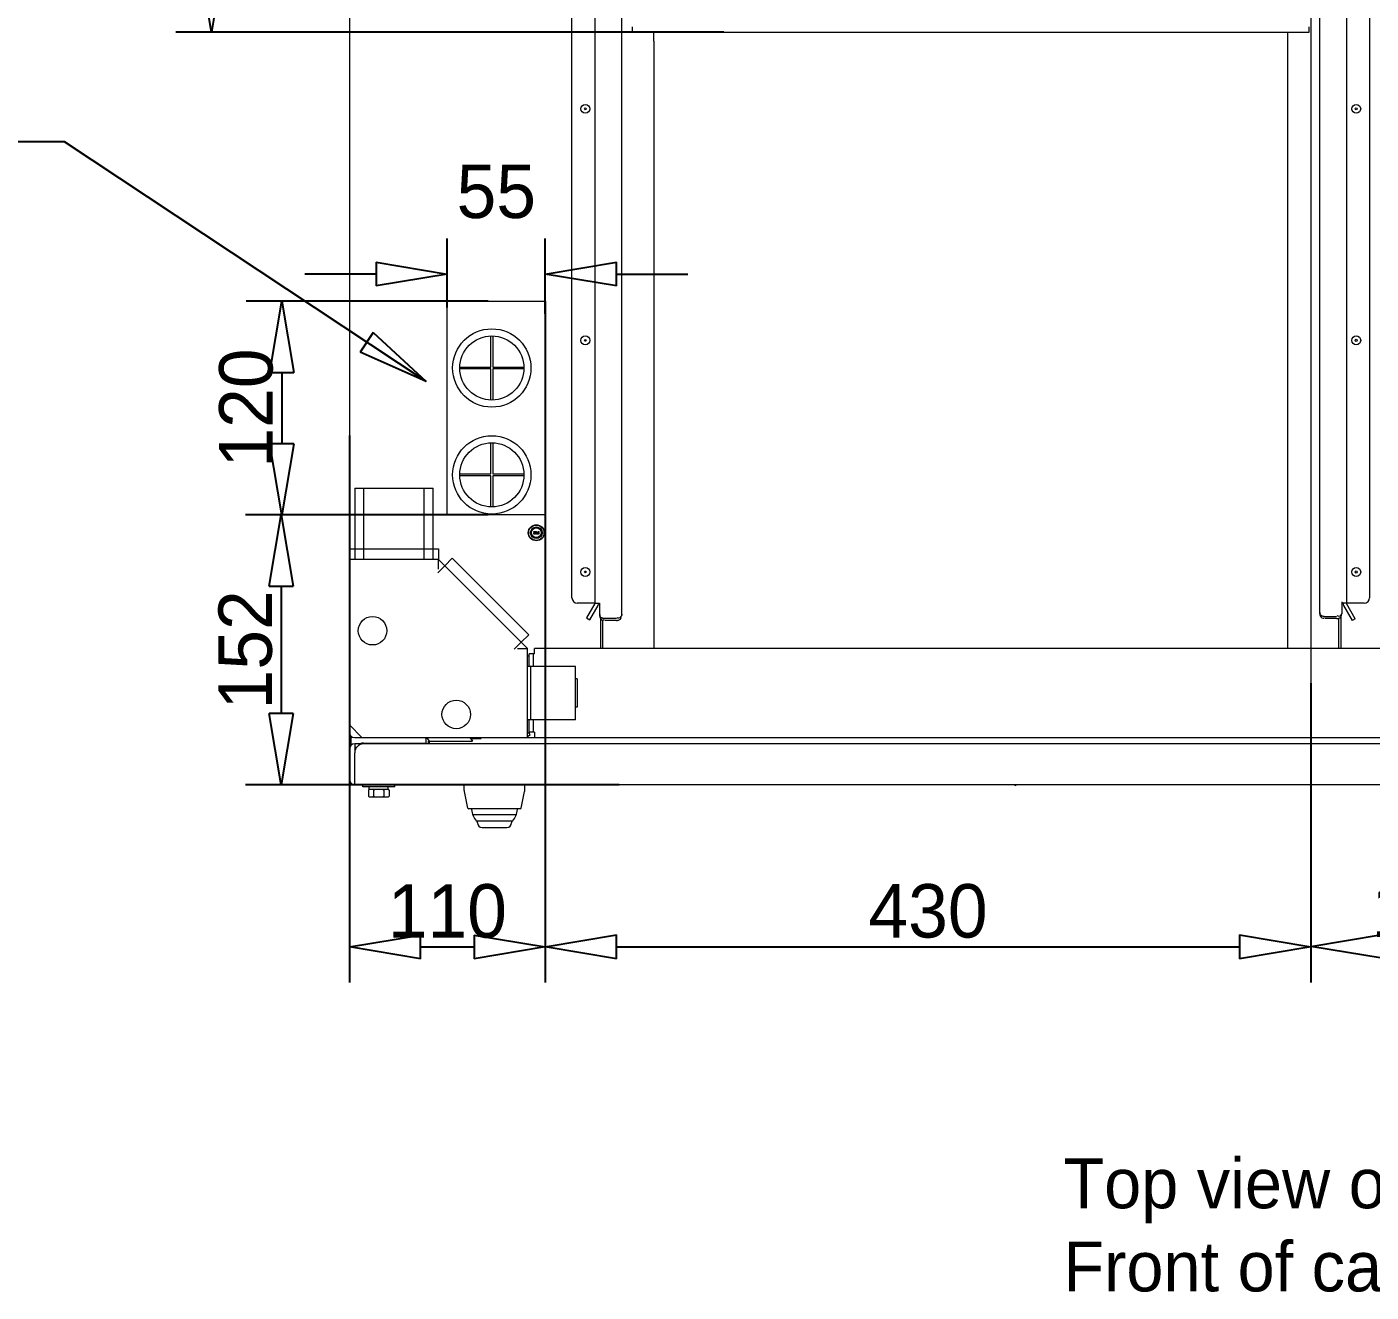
# Model space of a CAD drawing. Header units: inches. Extents: x -4705 to 38647, y 7098 to 31800.
# Drawn here: x 4649 to 5404, y 25495 to 26205 of the extents above; entities that cross this region are included whole.
import ezdxf

# ---------------------------------------------------------------- set-up
doc = ezdxf.new("R2010")
doc.units = ezdxf.units.IN
doc.header["$LTSCALE"] = 10
doc.header["$MEASUREMENT"] = 0
doc.linetypes.add('CENTER', pattern=[2, 1.25, -0.25, 0.25, -0.25])
doc.linetypes.add('CENTERX2', pattern=[20.32, 12.7, -2.54, 2.54, -2.54])
doc.layers.get('0').update_dxf_attribs({"lineweight": 0})
doc.layers.get('Defpoints').update_dxf_attribs({"lineweight": 0})
doc.layers.add('00_COMPONENTS', color=7, linetype='Continuous', lineweight=0)
doc.layers.add('20_ALL_FEATURES', color=7, linetype='Continuous')
doc.styles.add('DWGTransNewTextStyle', font='SourceHanSansCN-Normal.ttf')
doc.styles.get("Standard").update_dxf_attribs({"font": 'SourceHanSansCN-Normal.ttf'})
doc.dimstyles.new('副本 (2) Standard', dxfattribs={"dimtxt": 30, "dimasz": 40, "dimexe": 20, "dimexo": 2, "dimgap": 5, "dimtad": 1, "dimtoh": 1, "dimdec": 0, "dimdsep": 46, "dimtxsty": 'Standard', "dimblk": 'CLOSEDBLANK', "dimcen": 0.09, "dimclrd": 256, "dimadec": 0, "dimazin": 0, "dimtfac": 1, "dimtdec": 0, "dimtofl": 0, "dimtmove": 1, "dimatfit": 2, "dimldrblk": 'CLOSEDBLANK', "dimfxl": 1, "dimtolj": 1, "dimtzin": 0, "dimarcsym": 0})

# ---------------------------------------------------------------- blocks, each defined once
blk = doc.blocks.new('_ClosedBlank')
at = {"color": 0, "linetype": 'ByBlock', "lineweight": -2}
for p, q in [((-1, 0.167), (0, 0)), ((-1, 0.167), (-1, -0.167)), ((0, 0), (-1, -0.167))]:
    blk.add_line(p, q, dxfattribs=at)
blk = doc.blocks.new('*D28')
at = {"color": 0, "linetype": 'CENTER', "lineweight": -2, "ltscale": 50, "transparency": 16777216}
for p, q in [((5507.92, 26647.97), (4733.1, 26647.97)), ((5040.89, 26201.97), (4733.1, 26201.97))]:
    blk.add_line(p, q, dxfattribs=at)
at = {"linetype": 'CENTER', "lineweight": -2, "ltscale": 50, "transparency": 16777216}
blk.add_line((4753.1, 26607.97), (4753.1, 26241.97), dxfattribs=at)
at = {"layer": 'Defpoints', "color": 0, "linetype": 'CENTER', "transparency": 16777216}
for p in [(5509.92, 26647.97), (4753.1, 26201.97), (5042.89, 26201.97)]:
    blk.add_point(p, dxfattribs=at)
at = {"linetype": 'ByBlock', "lineweight": -2, "transparency": 16777216, "xscale": 40, "yscale": 40, "zscale": 40}
for p, rotation in [((4753.1, 26647.97), 90), ((4753.1, 26201.97), 270)]:
    blk.add_blockref('_ClosedBlank', p, dxfattribs=dict(at, rotation=rotation))
at = {"color": 0, "linetype": 'CENTER', "ltscale": 50, "transparency": 16777216, "insert": (4733.1, 26424.97), "char_height": 30, "attachment_point": 5, "rotation": 90}
blk.add_mtext('\\A1;446', dxfattribs=at)
blk = doc.blocks.new('*D29')
at = {"color": 0, "linetype": 'CENTER', "lineweight": -2, "ltscale": 50, "transparency": 16777216}
for p, q in [((4908.51, 26050.97), (4772.55, 26050.97)), ((4898.51, 25930.97), (4772.55, 25930.97))]:
    blk.add_line(p, q, dxfattribs=at)
at = {"linetype": 'CENTER', "lineweight": -2, "ltscale": 50, "transparency": 16777216}
blk.add_line((4792.55, 26010.97), (4792.55, 25970.97), dxfattribs=at)
at = {"layer": 'Defpoints', "color": 0, "linetype": 'CENTER', "transparency": 16777216}
for p in [(4910.51, 26050.97), (4792.55, 25930.97), (4900.51, 25930.97)]:
    blk.add_point(p, dxfattribs=at)
at = {"linetype": 'ByBlock', "lineweight": -2, "transparency": 16777216, "xscale": 40, "yscale": 40, "zscale": 40}
for p, rotation in [((4792.55, 26050.97), 90), ((4792.55, 25930.97), 270)]:
    blk.add_blockref('_ClosedBlank', p, dxfattribs=dict(at, rotation=rotation))
at = {"color": 0, "linetype": 'CENTER', "ltscale": 50, "transparency": 16777216, "insert": (4772.55, 25990.97), "char_height": 30, "attachment_point": 5, "rotation": 90}
blk.add_mtext('\\A1;120', dxfattribs=at)
blk = doc.blocks.new('*D30')
at = {"color": 0, "linetype": 'CENTER', "lineweight": -2, "ltscale": 50, "transparency": 16777216}
for p, q in [((4908.51, 25930.97), (4772.19, 25930.97)), ((4982, 25779.47), (4772.19, 25779.47))]:
    blk.add_line(p, q, dxfattribs=at)
at = {"linetype": 'CENTER', "lineweight": -2, "ltscale": 50, "transparency": 16777216}
blk.add_line((4792.19, 25890.97), (4792.19, 25819.47), dxfattribs=at)
at = {"layer": 'Defpoints', "color": 0, "linetype": 'CENTER', "transparency": 16777216}
for p in [(4910.51, 25930.97), (4792.19, 25779.47), (4984, 25779.47)]:
    blk.add_point(p, dxfattribs=at)
at = {"linetype": 'ByBlock', "lineweight": -2, "transparency": 16777216, "xscale": 40, "yscale": 40, "zscale": 40}
for p, rotation in [((4792.19, 25930.97), 90), ((4792.19, 25779.47), 270)]:
    blk.add_blockref('_ClosedBlank', p, dxfattribs=dict(at, rotation=rotation))
at = {"color": 0, "linetype": 'CENTER', "ltscale": 50, "transparency": 16777216, "insert": (4772.19, 25855.22), "char_height": 30, "attachment_point": 5, "rotation": 90}
blk.add_mtext('\\A1;152', dxfattribs=at)
blk = doc.blocks.new('*D31')
at = {"color": 0, "linetype": 'CENTER', "lineweight": -2, "ltscale": 50, "transparency": 16777216}
for p, q in [((4830.51, 25975.57), (4830.51, 25668.46)), ((4940.51, 25962.58), (4940.51, 25668.46))]:
    blk.add_line(p, q, dxfattribs=at)
at = {"linetype": 'CENTER', "lineweight": -2, "ltscale": 50, "transparency": 16777216}
blk.add_line((4870.51, 25688.46), (4900.51, 25688.46), dxfattribs=at)
at = {"layer": 'Defpoints', "color": 0, "linetype": 'CENTER', "transparency": 16777216}
for p in [(4830.51, 25977.57), (4940.51, 25964.58), (4940.51, 25688.46)]:
    blk.add_point(p, dxfattribs=at)
at = {"linetype": 'ByBlock', "lineweight": -2, "transparency": 16777216, "xscale": 40, "yscale": 40, "zscale": 40, "rotation": 180}
blk.add_blockref('_ClosedBlank', (4830.51, 25688.46), dxfattribs=at)
at = {"linetype": 'ByBlock', "lineweight": -2, "transparency": 16777216, "xscale": 40, "yscale": 40, "zscale": 40}
blk.add_blockref('_ClosedBlank', (4940.51, 25688.46), dxfattribs=at)
at = {"color": 0, "linetype": 'CENTER', "ltscale": 50, "transparency": 16777216, "insert": (4885.51, 25708.46), "char_height": 30, "attachment_point": 5}
blk.add_mtext('\\A1;110', dxfattribs=at)
blk = doc.blocks.new('*D32')
at = {"color": 0, "linetype": 'CENTER', "lineweight": -2, "ltscale": 50, "transparency": 16777216}
for p, q in [((4940.51, 25960.58), (4940.51, 25668.5)), ((5370.51, 25828.89), (5370.51, 25668.5))]:
    blk.add_line(p, q, dxfattribs=at)
at = {"linetype": 'CENTER', "lineweight": -2, "ltscale": 50, "transparency": 16777216}
blk.add_line((4980.51, 25688.5), (5330.51, 25688.5), dxfattribs=at)
at = {"layer": 'Defpoints', "color": 0, "linetype": 'CENTER', "transparency": 16777216}
for p in [(4940.51, 25962.58), (5370.51, 25830.89), (5370.51, 25688.5)]:
    blk.add_point(p, dxfattribs=at)
at = {"linetype": 'ByBlock', "lineweight": -2, "transparency": 16777216, "xscale": 40, "yscale": 40, "zscale": 40, "rotation": 180}
blk.add_blockref('_ClosedBlank', (4940.51, 25688.5), dxfattribs=at)
at = {"linetype": 'ByBlock', "lineweight": -2, "transparency": 16777216, "xscale": 40, "yscale": 40, "zscale": 40}
blk.add_blockref('_ClosedBlank', (5370.51, 25688.5), dxfattribs=at)
at = {"color": 0, "linetype": 'CENTER', "ltscale": 50, "transparency": 16777216, "insert": (5155.51, 25708.5), "char_height": 30, "attachment_point": 5}
blk.add_mtext('\\A1;430', dxfattribs=at)
blk = doc.blocks.new('*D33')
at = {"color": 0, "linetype": 'CENTER', "lineweight": -2, "ltscale": 50, "transparency": 16777216}
for p, q in [((5505.51, 25963.06), (5505.51, 25668.75)), ((5370.51, 25836.49), (5370.51, 25668.75))]:
    blk.add_line(p, q, dxfattribs=at)
at = {"linetype": 'CENTER', "lineweight": -2, "ltscale": 50, "transparency": 16777216}
blk.add_line((5410.51, 25688.75), (5465.51, 25688.75), dxfattribs=at)
at = {"layer": 'Defpoints', "color": 0, "linetype": 'CENTER', "transparency": 16777216}
for p in [(5505.51, 25965.06), (5370.51, 25838.49), (5505.51, 25688.75)]:
    blk.add_point(p, dxfattribs=at)
at = {"linetype": 'ByBlock', "lineweight": -2, "transparency": 16777216, "xscale": 40, "yscale": 40, "zscale": 40, "rotation": 180}
blk.add_blockref('_ClosedBlank', (5370.51, 25688.75), dxfattribs=at)
at = {"linetype": 'ByBlock', "lineweight": -2, "transparency": 16777216, "xscale": 40, "yscale": 40, "zscale": 40}
blk.add_blockref('_ClosedBlank', (5505.51, 25688.75), dxfattribs=at)
at = {"color": 0, "linetype": 'CENTER', "ltscale": 50, "transparency": 16777216, "insert": (5438.01, 25708.75), "char_height": 30, "attachment_point": 5}
blk.add_mtext('\\A1;135', dxfattribs=at)
blk = doc.blocks.new('*D74')
at = {"color": 0, "lineweight": -2, "ltscale": 50, "transparency": 16777216}
for p, q in [((4885.51, 26047.48), (4885.51, 26086.2)), ((4940.51, 26043.81), (4940.51, 26086.2))]:
    blk.add_line(p, q, dxfattribs=at)
at = {"lineweight": -2, "ltscale": 50, "transparency": 16777216}
for p, q in [((4845.51, 26066.2), (4805.51, 26066.2)), ((4980.51, 26066.2), (5020.51, 26066.2))]:
    blk.add_line(p, q, dxfattribs=at)
at = {"layer": 'Defpoints', "color": 0, "transparency": 16777216}
for p in [(4940.51, 26066.2), (4885.51, 26045.48), (4940.51, 26041.81)]:
    blk.add_point(p, dxfattribs=at)
at = {"linetype": 'ByBlock', "lineweight": -2, "transparency": 16777216, "xscale": 40, "yscale": 40, "zscale": 40}
blk.add_blockref('_ClosedBlank', (4885.51, 26066.2), dxfattribs=at)
at = {"linetype": 'ByBlock', "lineweight": -2, "transparency": 16777216, "xscale": 40, "yscale": 40, "zscale": 40, "rotation": 180}
blk.add_blockref('_ClosedBlank', (4940.51, 26066.2), dxfattribs=at)
at = {"color": 0, "ltscale": 50, "transparency": 16777216, "insert": (4913.01, 26112.45), "char_height": 30, "attachment_point": 5}
blk.add_mtext('\\A1;55', dxfattribs=at)

msp = doc.modelspace()

# ---------------------------------------------------------------- linework, layer by layer
at = {"color": 1, "linetype": 'CENTERX2', "ltscale": 50}
msp.add_line((5370.509, 26608.974), (5370.509, 25821.134), dxfattribs=at)
at = {"color": 4, "linetype": 'Continuous'}
for p, q in [((4885.509, 25930.974), (4885.509, 26050.974)), ((4885.509, 26050.974), (4940.509, 26050.974)), ((4940.509, 25930.974), (4885.509, 25930.974))]:
    msp.add_line(p, q, dxfattribs=at)
at = {"color": 2, "linetype": 'Continuous'}
for p, q in [((4833.509, 25945.974), (4833.509, 25905.974)), ((4833.509, 25945.974), (4877.509, 25945.974)), ((4838.509, 25945.974), (4838.509, 25905.974)), ((4872.509, 25905.974), (4872.509, 25945.974)), ((4877.509, 25905.974), (4877.509, 25945.974))]:
    msp.add_line(p, q, dxfattribs=at)
at = {"layer": '00_COMPONENTS', "color": 7, "linetype": 'Continuous'}
for p, q in [((4983.509, 25874.341), (4983.509, 26572.537)), ((5375.509, 25875.412), (5375.509, 26573.608)), ((4955.509, 25884.474), (4955.509, 26563.474)), ((4968.509, 25881.474), (4968.509, 26566.474)), ((5390.509, 26566.474), (5390.509, 25881.474)), ((5403.509, 26563.474), (5403.509, 25884.474)), ((4830.509, 26521.974), (4830.509, 25911.974)), ((4989.509, 26201.974), (4989.509, 26204.974)), ((4989.509, 26201.974), (5369.509, 26201.974)), ((5001.509, 26196.974), (5001.509, 26201.974)), ((5357.509, 26196.974), (5357.509, 26201.974)), ((5369.509, 26201.974), (5369.509, 26204.974)), ((5001.509, 26196.974), (5001.509, 25855.974)), ((5357.509, 25855.974), (5357.509, 26196.974)), ((4880.509, 26050.974), (4940.509, 26050.974)), ((4940.509, 26050.974), (4940.509, 25930.974)), ((4940.509, 25930.974), (4880.509, 25930.974)), ((4934.034, 25920.767), (4934.097, 25920.927)), ((4934.034, 25920.639), (4934.034, 25920.767)), ((4934.097, 25920.48), (4934.034, 25920.639)), ((4934.097, 25921.724), (4935.159, 25921.724)), ((4934.097, 25921.565), (4934.097, 25921.724)), ((4935.003, 25921.565), (4934.097, 25921.565)), ((4934.097, 25920.927), (4934.191, 25921.054)), ((4934.191, 25920.352), (4934.097, 25920.48)), ((4934.191, 25921.054), (4934.347, 25921.15)), ((4934.222, 25920.831), (4934.191, 25920.735)), ((4934.191, 25920.735), (4934.191, 25920.671)), ((4934.191, 25920.671), (4934.222, 25920.576)), ((4934.347, 25920.256), (4934.191, 25920.352)), ((4934.284, 25920.927), (4934.222, 25920.831)), ((4934.222, 25920.576), (4934.284, 25920.48)), ((4934.378, 25920.99), (4934.284, 25920.927)), ((4934.284, 25920.48), (4934.378, 25920.416)), ((4934.347, 25921.15), (4934.503, 25921.182)), ((4934.503, 25920.224), (4934.347, 25920.256)), ((4934.503, 25921.022), (4934.378, 25920.99)), ((4934.378, 25920.416), (4934.503, 25920.384)), ((4934.503, 25921.182), (4934.691, 25921.182)), ((4934.691, 25921.022), (4934.503, 25921.022)), ((4934.503, 25920.384), (4934.691, 25920.384)), ((4934.691, 25920.224), (4934.503, 25920.224)), ((4934.691, 25921.182), (4934.847, 25921.15)), ((4934.816, 25920.99), (4934.691, 25921.022)), ((4934.691, 25920.384), (4934.816, 25920.416)), ((4934.847, 25920.256), (4934.691, 25920.224)), ((4934.941, 25920.895), (4934.816, 25920.99)), ((4934.816, 25920.416), (4934.909, 25920.48)), ((4934.847, 25921.15), (4935.003, 25921.054)), ((4935.003, 25920.352), (4934.847, 25920.256)), ((4934.909, 25920.48), (4934.972, 25920.607)), ((4935.159, 25920.895), (4934.941, 25920.895)), ((4934.972, 25920.607), (4935.159, 25920.607)), ((4935.003, 25921.054), (4935.003, 25921.565)), ((4935.097, 25920.48), (4935.003, 25920.352)), ((4935.159, 25920.607), (4935.097, 25920.48)), ((4935.159, 25921.724), (4935.159, 25920.895)), ((4935.409, 25921.724), (4935.691, 25921.724)), ((4935.409, 25920.224), (4935.409, 25921.724)), ((4935.597, 25920.224), (4935.409, 25920.224)), ((4935.597, 25921.405), (4935.597, 25920.224)), ((4936.034, 25920.224), (4935.597, 25921.405)), ((4935.691, 25921.724), (4936.159, 25920.384)), ((4936.284, 25920.224), (4936.034, 25920.224)), ((4936.159, 25920.384), (4936.628, 25921.724)), ((4936.722, 25921.405), (4936.284, 25920.224)), ((4936.628, 25921.724), (4936.909, 25921.724)), ((4936.722, 25920.224), (4936.722, 25921.405)), ((4936.909, 25920.224), (4936.722, 25920.224)), ((4936.909, 25921.724), (4936.909, 25920.224)), ((4830.509, 25911.974), (4880.509, 25911.974)), ((4830.509, 25911.974), (4830.509, 25905.974)), ((4880.509, 25911.974), (4880.509, 25905.974)), ((4880.509, 25905.974), (4830.509, 25905.974)), ((4830.509, 25813.044), (4830.509, 25905.974)), ((4930.509, 25855.974), (4880.509, 25905.974)), ((4880.509, 25900.474), (4880.509, 25905.974)), ((4888.287, 25906.682), (4884.045, 25902.439)), ((4888.287, 25906.682), (4931.216, 25863.753)), ((4880.156, 25898.55), (4884.045, 25902.439)), ((5388.009, 25882.144), (5388.009, 25875.412)), ((4968.442, 25881.474), (4958.509, 25881.474)), ((4968.442, 25881.224), (4963.777, 25873.144)), ((4965.509, 25872.144), (4970.174, 25880.224)), ((4968.509, 25881.474), (4971.009, 25881.474)), ((4971.009, 25881.474), (4971.009, 25874.341)), ((5387.509, 25855.974), (5387.509, 25874.066)), ((5390.509, 25881.474), (5388.009, 25881.474)), ((5388.844, 25880.224), (5393.759, 25871.711)), ((5400.509, 25881.474), (5390.576, 25881.474)), ((5395.491, 25872.711), (5390.576, 25881.224)), ((4963.777, 25873.144), (4965.509, 25872.144)), ((4971.509, 25872.994), (4971.509, 25855.974)), ((4972.709, 25872.028), (4972.709, 25855.974)), ((4980.509, 25872.742), (4974.009, 25872.742)), ((4980.509, 25871.742), (4974.009, 25871.742)), ((5385.009, 25873.814), (5378.509, 25873.814)), ((5385.009, 25872.814), (5378.509, 25872.814)), ((5386.309, 25855.974), (5386.309, 25873.1)), ((5395.491, 25872.711), (5393.759, 25871.711)), ((4923.085, 25855.621), (4926.974, 25859.51)), ((4931.216, 25863.753), (4926.974, 25859.51)), ((4925.009, 25855.974), (4930.509, 25855.974)), ((4930.509, 25845.974), (4930.509, 25855.974)), ((4931.474, 25851.732), (4930.509, 25851.732)), ((4934.509, 25852.974), (4931.509, 25852.974)), ((4931.509, 25845.974), (4931.509, 25852.974)), ((4934.009, 25845.974), (4934.009, 25852.974)), ((5806.509, 25855.974), (4934.509, 25855.974)), ((4934.509, 25852.974), (4934.509, 25855.974)), ((4932.509, 25845.974), (4930.509, 25845.974)), ((4930.509, 25815.974), (4930.509, 25845.974)), ((4957.509, 25845.974), (4932.509, 25845.974)), ((4932.509, 25815.974), (4932.509, 25845.974)), ((4957.509, 25815.974), (4957.509, 25845.974)), ((4958.509, 25838.964), (4957.509, 25838.964)), ((4958.509, 25838.964), (4958.509, 25822.984)), ((4958.509, 25822.984), (4957.509, 25822.984)), ((4932.509, 25815.974), (4930.509, 25815.974)), ((4930.509, 25805.974), (4930.509, 25815.974)), ((4931.509, 25808.974), (4931.509, 25815.974)), ((4957.509, 25815.974), (4932.509, 25815.974)), ((4934.009, 25808.974), (4934.009, 25815.974)), ((4837.579, 25805.974), (4830.509, 25813.044)), ((4830.509, 25813.044), (4830.509, 25808.974)), ((4931.474, 25808.474), (4930.509, 25808.474)), ((4931.796, 25807.303), (4930.509, 25806.463)), ((4931.474, 25808.974), (4931.474, 25808.474)), ((4934.509, 25808.974), (4931.509, 25808.974)), ((4934.509, 25808.974), (4934.509, 25805.974)), ((4830.509, 25799.474), (4830.509, 25782.474)), ((4831.509, 25801.573), (4831.509, 25805.974)), ((4833.509, 25805.974), (4837.579, 25805.974)), ((4837.423, 25802.474), (4833.509, 25802.474)), ((4833.509, 25802.474), (4833.509, 25797.474)), ((4834.616, 25800.474), (4833.509, 25800.474)), ((4833.616, 25799.416), (4833.748, 25799.849)), ((4833.89, 25800.184), (4833.666, 25799.209)), ((4837.579, 25805.974), (4930.509, 25805.974)), ((4838.509, 25802.857), (4838.151, 25802.705)), ((4838.509, 25802.857), (4873.509, 25802.857)), ((5902.509, 25802.474), (4838.509, 25802.474)), ((4873.509, 25805.474), (4873.509, 25802.474)), ((4873.811, 25805.974), (4875.225, 25803.974)), ((4874.941, 25802.474), (4874.941, 25803.974)), ((4875.225, 25803.974), (4899.595, 25803.974)), ((4875.225, 25802.474), (4875.225, 25803.974)), ((4875.527, 25802.474), (4875.527, 25803.974)), ((4898.181, 25805.974), (4899.595, 25803.974)), ((4898.534, 25805.474), (4904.545, 25805.474)), ((4930.509, 25805.974), (4934.509, 25805.974)), ((4934.509, 25805.974), (5806.509, 25805.974)), ((4833.509, 25779.474), (4833.509, 25797.474)), ((4830.509, 25782.474), (4830.904, 25780.984)), ((4830.904, 25780.984), (4832.024, 25779.872)), ((4832.024, 25779.872), (4833.509, 25779.474)), ((5907.509, 25779.474), (4833.509, 25779.474)), ((4838.009, 25778.374), (4838.009, 25779.474)), ((4856.009, 25778.374), (4838.009, 25778.374)), ((4841.536, 25776.774), (4841.236, 25776.474)), ((4841.236, 25776.474), (4841.236, 25773.074)), ((4852.483, 25776.774), (4841.536, 25776.774)), ((4841.654, 25776.774), (4841.654, 25778.374)), ((4844.123, 25776.474), (4844.123, 25773.074)), ((4849.896, 25776.474), (4849.896, 25773.074)), ((4852.364, 25776.774), (4852.364, 25778.374)), ((4852.483, 25776.774), (4852.783, 25776.474)), ((4852.783, 25776.474), (4852.783, 25773.074)), ((4856.009, 25778.374), (4856.009, 25779.474)), ((4895.009, 25776.29), (4895.009, 25779.474)), ((4929.009, 25776.29), (4929.009, 25779.474)), ((5204.009, 25779.474), (5204.507, 25778.999)), ((5204.507, 25778.999), (5204.962, 25779.474)), ((4841.236, 25773.074), (4841.536, 25772.774)), ((4841.536, 25772.774), (4852.483, 25772.774)), ((4852.783, 25773.074), (4852.483, 25772.774)), ((4897.051, 25766.371), (4895.075, 25775.666)), ((4926.968, 25766.371), (4928.944, 25775.666)), ((4926.48, 25765.974), (4897.54, 25765.974)), ((4924.165, 25762.574), (4899.854, 25762.574)), ((4922.17, 25759.074), (4901.849, 25759.074)), ((4902.509, 25758.074), (4902.509, 25759.074)), ((4905.009, 25755.574), (4919.008, 25755.574)), ((4921.509, 25759.074), (4921.509, 25758.074))]:
    msp.add_line(p, q, dxfattribs=at)
at = {"layer": '00_COMPONENTS', "color": 4, "linetype": 'Continuous'}
for p, q in [((4910.009, 26013.974), (4910.009, 26031.468)), ((4911.009, 26031.468), (4911.009, 26013.974)), ((4892.516, 26013.974), (4910.009, 26013.974)), ((4910.009, 26012.974), (4892.516, 26012.974)), ((4910.009, 25995.481), (4910.009, 26012.974)), ((4911.009, 26013.974), (4928.502, 26013.974)), ((4911.009, 26012.974), (4911.009, 25995.481)), ((4928.502, 26012.974), (4911.009, 26012.974)), ((4910.009, 25953.974), (4910.009, 25971.468)), ((4911.009, 25971.468), (4911.009, 25953.974)), ((4892.516, 25953.974), (4910.009, 25953.974)), ((4910.009, 25952.974), (4892.516, 25952.974)), ((4910.009, 25935.481), (4910.009, 25952.974)), ((4911.009, 25953.974), (4928.502, 25953.974)), ((4911.009, 25952.974), (4911.009, 25935.481)), ((4928.502, 25952.974), (4911.009, 25952.974))]:
    msp.add_line(p, q, dxfattribs=at)
at = {"layer": '00_COMPONENTS', "color": 7, "linetype": 'Continuous'}
for points in [[(4931.5, 25808.47), (4931.592, 25807.851), (4931.796, 25807.303)], [(4838.509, 25802.857), (4836.596, 25802.528), (4836.536, 25802.493)]]:
    msp.add_lwpolyline(points, dxfattribs=at)
for centre, radius in [((4963.009, 26158.974), 2.5), ((4963.009, 26158.974), 2.5), ((5396.009, 26158.974), 2.5), ((5396.009, 26158.974), 2.5), ((4963.009, 26158.974), 0.5), ((5396.009, 26158.974), 0.6), ((4963.009, 26028.974), 2.5), ((4963.009, 26028.974), 2.5), ((4963.009, 26028.974), 0.5), ((5396.009, 26028.974), 2.5), ((5396.009, 26028.974), 2.5), ((5396.009, 26028.974), 0.6), ((4935.509, 25920.974), 4.5), ((4935.509, 25920.974), 4.3), ((4935.509, 25920.974), 3.25), ((4935.509, 25920.974), 2.75), ((4963.009, 25898.974), 2.5), ((4963.009, 25898.974), 2.5), ((4963.009, 25898.974), 0.5), ((5396.009, 25898.974), 2.5), ((5396.009, 25898.974), 2.5), ((5396.009, 25898.974), 0.6), ((4843.509, 25865.974), 8), ((4890.509, 25818.974), 8)]:
    msp.add_circle(centre, radius, dxfattribs=at)
at = {"layer": '00_COMPONENTS', "color": 4, "linetype": 'Continuous'}
for centre, radius in [((4910.509, 26013.474), 22), ((4910.509, 26013.474), 18), ((4910.509, 25953.474), 22), ((4910.509, 25953.474), 18)]:
    msp.add_circle(centre, radius, dxfattribs=at)
at = {"layer": '00_COMPONENTS', "color": 7, "linetype": 'Continuous'}
for centre, radius, start, end in [((4958.509, 25884.474), 3, 180, 270), ((5400.509, 25884.474), 3, 270, 0), ((4968.009, 25881.474), 0.5, 330, 0), ((4968.009, 25881.474), 2.5, 330, 0), ((5391.009, 25881.474), 2.5, 180, 210), ((5391.009, 25881.474), 0.5, 180, 210), ((4833.509, 25808.974), 3, 180, 270), ((4833.009, 25808.474), 2.5, 180, 270), ((4833.509, 25799.474), 3, 90, 180), ((4838.509, 25797.474), 5, 90, 180), ((4838.513, 25797.146), 5.711, 90.040119, 110.31249), ((4873.009, 25805.474), 0.5, 0, 30), ((4833.509, 25782.474), 3, 180, 270), ((4850.068, 25773.846), 3.776, 48.699118, 50.838159), ((4898.009, 25776.29), 3, 180, 192.000191), ((4926.009, 25776.29), 3, 348.000575, 0), ((4843.95, 25775.702), 3.776, 228.701275, 230.838212), ((4897.54, 25766.474), 0.5, 192, 270.003073), ((4917.109, 25765.574), 18, 178.722422, 179.999965), ((4912.009, 25767.184), 13, 187.111187, 218.59387), ((4912.009, 25767.184), 13, 321.40613, 352.888803), ((4906.909, 25765.574), 18, 0.00002, 1.277609), ((4926.479, 25766.474), 0.5, 270.084289, 347.999571), ((4905.009, 25758.074), 2.5, 180, 270), ((4919.009, 25758.074), 2.5, 270, 0)]:
    msp.add_arc(centre, radius, start, end, dxfattribs=at)
for points in [[(4971.009, 25874.341), (4971.009, 25873.33), (4971.851, 25871.94), (4972.861, 25871.94)], [(5375.509, 25875.412), (5375.509, 25874.402), (5376.351, 25873.012), (5377.361, 25873.012)], [(4841.236, 25776.474), (4841.341, 25776.58), (4841.45, 25776.681), (4841.566, 25776.774)], [(4843.793, 25776.774), (4843.908, 25776.681), (4844.017, 25776.58), (4844.123, 25776.474)], [(4844.123, 25776.474), (4844.339, 25776.583), (4844.559, 25776.683), (4844.782, 25776.774)], [(4849.236, 25776.774), (4849.46, 25776.683), (4849.68, 25776.583), (4849.896, 25776.474)], [(4849.896, 25776.474), (4850.001, 25776.58), (4850.111, 25776.681), (4850.226, 25776.774)], [(4852.561, 25776.683), (4852.637, 25776.616), (4852.711, 25776.546), (4852.783, 25776.474)], [(4841.236, 25773.074), (4841.308, 25773.003), (4841.382, 25772.933), (4841.458, 25772.865)], [(4843.793, 25772.774), (4843.908, 25772.868), (4844.017, 25772.969), (4844.123, 25773.074)], [(4844.123, 25773.074), (4844.339, 25772.966), (4844.559, 25772.866), (4844.782, 25772.774)], [(4849.236, 25772.774), (4849.46, 25772.866), (4849.68, 25772.966), (4849.896, 25773.074)], [(4849.896, 25773.074), (4850.001, 25772.969), (4850.111, 25772.868), (4850.226, 25772.774)], [(4852.453, 25772.774), (4852.568, 25772.868), (4852.678, 25772.969), (4852.783, 25773.074)]]:
    msp.add_open_spline(points, degree=3, dxfattribs=at)
for points, knots in [([(4971.81, 25873.424), (4971.568, 25873.602), (4971.077, 25874.104), (4971.322, 25874.797), (4971.515, 25875.041)], [0, 0, 0, 0, 0.4909903, 1, 1, 1, 1]), ([(4981.663, 25871.926), (4982.175, 25872.081), (4983.261, 25872.415), (4983.272, 25873.701), (4983.003, 25874.041)], [0, 0, 0, 0, 0.5522351, 1, 1, 1, 1]), ([(4983.509, 25875.341), (4983.509, 25875.003), (4983.342, 25874.308), (4982.974, 25873.694), (4982.722, 25873.436)], [0, 0, 0, 0, 0.482996, 1, 1, 1, 1]), ([(5376.31, 25874.496), (5376.068, 25874.674), (5375.577, 25875.176), (5375.822, 25875.868), (5376.015, 25876.113)], [0, 0, 0, 0, 0.4909903, 1, 1, 1, 1]), ([(5378.509, 25873.814), (5378.124, 25873.814), (5377.351, 25873.952), (5376.625, 25874.265), (5376.31, 25874.496)], [0, 0, 0, 0, 0.4973516, 1, 1, 1, 1]), ([(5387.222, 25874.508), (5387, 25874.281), (5386.387, 25873.88), (5385.66, 25874.072), (5385.355, 25874.252)], [0, 0, 0, 0, 0.4731047, 1, 1, 1, 1]), ([(5386.163, 25872.998), (5386.675, 25873.153), (5387.761, 25873.487), (5387.772, 25874.772), (5387.503, 25875.113)], [0, 0, 0, 0, 0.5522351, 1, 1, 1, 1]), ([(5388.009, 25876.412), (5388.009, 25876.075), (5387.842, 25875.38), (5387.474, 25874.766), (5387.222, 25874.508)], [0, 0, 0, 0, 0.482996, 1, 1, 1, 1]), ([(4974.009, 25872.742), (4973.624, 25872.742), (4972.851, 25872.88), (4972.125, 25873.194), (4971.81, 25873.424)], [0, 0, 0, 0, 0.4973516, 1, 1, 1, 1]), ([(4972.861, 25871.94), (4972.992, 25871.94), (4973.275, 25871.984), (4973.534, 25872.104), (4973.664, 25872.181)], [0, 0, 0, 0, 0.4648276, 1, 1, 1, 1]), ([(4980.509, 25871.742), (4980.697, 25871.742), (4981.088, 25871.779), (4981.469, 25871.867), (4981.663, 25871.926)], [0, 0, 0, 0, 0.4813953, 1, 1, 1, 1]), ([(4982.722, 25873.436), (4982.5, 25873.209), (4981.887, 25872.808), (4981.16, 25873), (4980.855, 25873.181)], [0, 0, 0, 0, 0.4731047, 1, 1, 1, 1]), ([(5377.361, 25873.012), (5377.492, 25873.012), (5377.775, 25873.056), (5378.034, 25873.176), (5378.164, 25873.252)], [0, 0, 0, 0, 0.4648276, 1, 1, 1, 1]), ([(5385.009, 25872.814), (5385.197, 25872.814), (5385.588, 25872.851), (5385.969, 25872.939), (5386.163, 25872.998)], [0, 0, 0, 0, 0.4813953, 1, 1, 1, 1]), ([(4833.748, 25799.849), (4833.791, 25799.964), (4833.888, 25800.192), (4834.006, 25800.41), (4834.07, 25800.516)], [0, 0, 0, 0, 0.4975916, 1, 1, 1, 1])]:
    msp.add_open_spline(points, degree=3, knots=knots, dxfattribs=at)
at = {"layer": '20_ALL_FEATURES', "color": 4, "linetype": 'Continuous'}
msp.add_line((4940.509, 26050.974), (4940.509, 25930.974), dxfattribs=at)

# ---------------------------------------------------------------- texts
at = {"lineweight": 0, "insert": (5231.557, 25494.653), "char_height": 28, "width": 1482.67202, "attachment_point": 7, "style": 'DWGTransNewTextStyle'}
msp.add_mtext('Top view of base projection \\PFront of cabinet', dxfattribs=at)

# ---------------------------------------------------------------- dimensions: what is measured, and where the dimension line sits
at = {"color": 0, "linetype": 'CENTER', "ltscale": 50}
for base, p1, p2, picture, middle in [((4753.096, 26201.974), (5509.922, 26647.974), (5042.889, 26201.974), '*D28', (4733.096, 26424.974)), ((4792.552, 25930.974), (4910.509, 26050.974), (4900.509, 25930.974), '*D29', (4772.552, 25990.974)), ((4792.192089942, 25779.474476666), (4910.509289175, 25930.974476666), (4983.99771099, 25779.474476666), '*D30', (4772.192089942, 25855.224476666))]:
    dim = msp.add_linear_dim(base=base, p1=p1, p2=p2, angle=90, dimstyle='副本 (2) Standard', dxfattribs=at)
    dim.commit()
    dim.dimension.update_dxf_attribs({"geometry": picture, "text_midpoint": middle})
at = {"color": 0, "ltscale": 50}
dim = msp.add_linear_dim(base=(4940.509, 26066.198), p1=(4885.509, 26045.483), p2=(4940.509, 26041.81), dimstyle='副本 (2) Standard', dxfattribs=at)
dim.commit()
dim.dimension.update_dxf_attribs({"geometry": '*D74', "text_midpoint": (4913.009, 26092.448), "dimtype": 160})
at = {"color": 0, "linetype": 'CENTER', "ltscale": 50}
for base, p1, p2, picture, middle in [((4940.509, 25688.464), (4830.509, 25977.57), (4940.509, 25964.582), '*D31', (4885.509, 25708.464)), ((5505.509, 25688.749), (5370.509, 25838.49), (5505.509, 25965.064), '*D33', (5438.009, 25708.749)), ((5370.509, 25688.497), (4940.509, 25962.582), (5370.509, 25830.885), '*D32', (5155.509, 25708.497))]:
    dim = msp.add_linear_dim(base=base, p1=p1, p2=p2, dimstyle='副本 (2) Standard', dxfattribs=at)
    dim.commit()
    dim.dimension.update_dxf_attribs({"geometry": picture, "text_midpoint": middle})

# ---------------------------------------------------------------- leaders
at = {"color": 0, "ltscale": 50}
msp.add_leader([(4873.546, 26005.808), (4670.572, 26140.467), (4305.403, 26140.467)], dimstyle='副本 (2) Standard', override={"dimgap": 5, "dimtad": 0}, dxfattribs=at)

doc.saveas('drawing.dxf')
